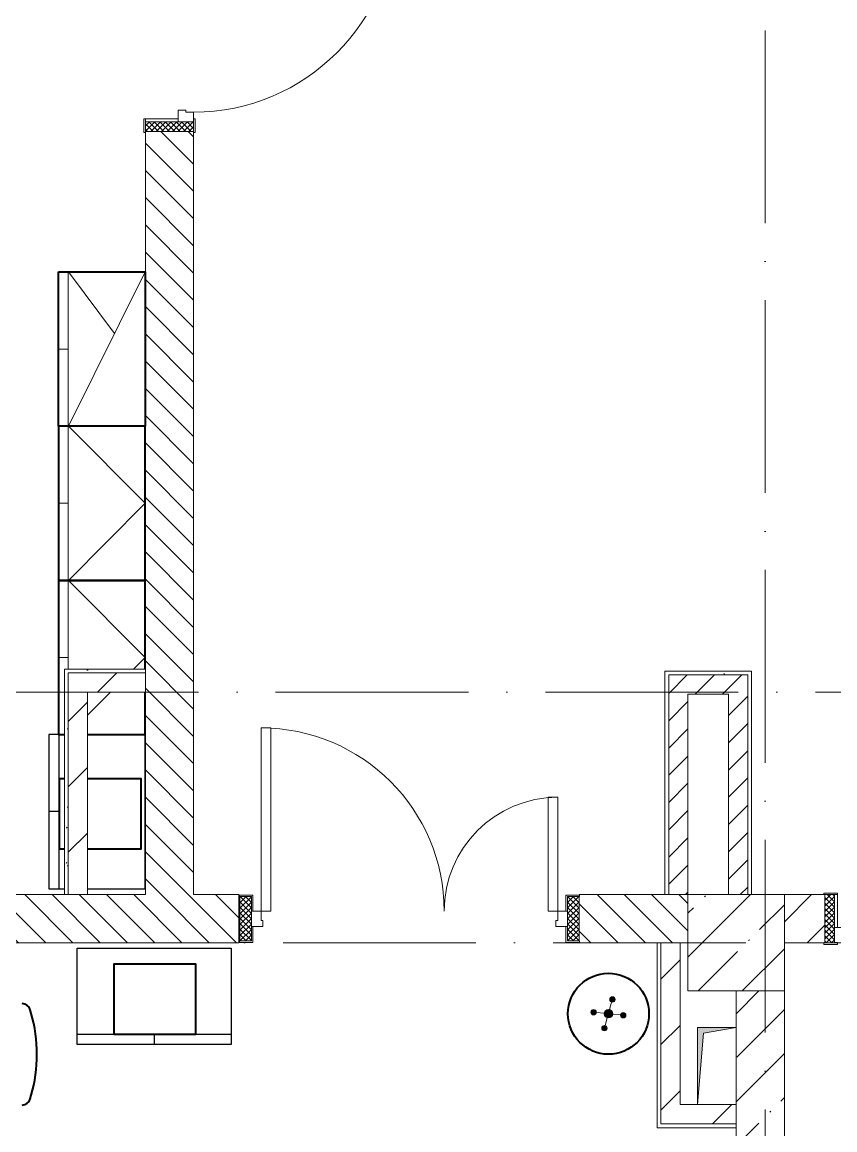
# Model space of a CAD drawing. Header units: millimetres. Extents: x -6467 to 105918, y -7090 to 92481.
# Drawn here: x 1596 to 5812, y 60810 to 66558 of the extents above; entities that cross this region are included whole.
import ezdxf

# ---------------------------------------------------------------- set-up
doc = ezdxf.new("R2010")
doc.units = ezdxf.units.MM
doc.linetypes.add('50_200_ШТРИХ_1Т_ш5_п1_п1_', pattern=[1400, 1000, -200, 0, -200])
for name, color, linetype, lineweight in [('A-DOOR', 7, 'Continuous', 9), ('A-DOOR-2', 7, 'Continuous', 5), ('A-DOOR-FRAM', 7, 'Continuous', 9), ('A-DOOR-FRAM-2', 7, 'Continuous', 5), ('A-WALL', 7, 'Continuous', 5), ('A-WALL-FNSH-1', 7, 'Continuous', 5), ('I-WALL', 7, 'Continuous', 5), ('S-COLS', 7, 'Continuous', 9), ('S-COLS-1', 7, 'Continuous', 5)]:
    doc.layers.add(name, color=color, linetype=linetype, lineweight=lineweight)
for name, color, linetype, lineweight, true_color in [('A-GENM-1', 7, 'Continuous', 9, 0xaaaaaa), ('I-WALL-1', 7, 'Continuous', 5, 0x787878), ('M-EQPM-1', 7, 'Continuous', 9, 0xaaaaaa), ('M-EQPM-2', 7, 'Continuous', 9, 0xe2e2e2), ('мебель 2 этаж-1', 7, 'Continuous', 40, 0xaaaaaa), ('Оси-3', 7, '50_200_ШТРИХ_1Т_ш5_п1_п1_', 9, 0xaaaaaa), ('ТХ_функционал-1', 7, 'Continuous', 40, 0xe2e2e2), ('ТХ_функционал-2', 7, 'Continuous', 40, 0xaaaaaa), ('ТХ_функционал-4', 7, 'Continuous', 20, 0xaaaaaa), ('ТХ_функционал-9', 7, 'Continuous', 30, 0xaaaaaa)]:
    doc.layers.add(name, color=color, linetype=linetype, lineweight=lineweight, true_color=true_color)
pattern_1 = [(45, (0, 0), (-228.0985, 228.0985), []), (45, (228.1, 0), (-228.0985, 228.0985), [403.225, -80.645, 6.706, -73.939])]
pattern_2 = [(135, (0, 0), (-70.71068, -70.71068), [])]
pattern_3 = [(45, (0, 0), (-169.7056, 169.7056), [])]
pattern_4 = [(0, (0, 0), (406.4, 101.6), [6.706, -298.094, 6.706, -298.094, -1625.6]), (0, (0, 0), (406.4, 101.6), [-609.6, 6.706, -602.894, 6.706, -298.094, -711.2]), (0, (0, 0), (406.4, 101.6), [-1524, 6.706, -196.494, 6.706, -501.294]), (120, (152.4, 50.8), (-291.18818, 301.15272), [6.706, -298.094, 6.706, -298.094, -1625.6]), (120, (152.4, 50.8), (-291.18818, 301.15272), [-609.6, 6.706, -602.894, 6.706, -298.094, -711.2]), (120, (152.4, 50.8), (-291.18818, 301.15272), [-1524, 6.706, -196.494, 6.706, -501.294]), (240, (203.2, 254), (-115.21182, -402.75272), [6.706, -298.094, 6.706, -298.094, -1625.6]), (240, (203.2, 254), (-115.21182, -402.75272), [-609.6, 6.706, -602.894, 6.706, -298.094, -711.2]), (240, (203.2, 254), (-115.21182, -402.75272), [-1524, 6.706, -196.494, 6.706, -501.294])]
pattern_5 = [(45, (0, 0), (-70.71068, 70.71068), [])]

# ---------------------------------------------------------------- blocks, each defined once
blk = doc.blocks.new('BSC_Колонна _Прямоугольная - 500х500-V21-АИ_План этажа Радиаторы_2')
at = {"layer": 'S-COLS-1'}
h = blk.add_hatch(dxfattribs=at)
h.set_pattern_fill('FP_49', color=256, style=0, pattern_type=2)
h.set_pattern_definition([(45, (-5300, -61780.7), (-228.0985, 228.0985), []), (45, (-5071.9, -61780.7), (-228.0985, 228.0985), [403.225, -80.645, 6.706, -73.939])])
h.paths.add_polyline_path([(-250, -250), (250, -250), (250, 250), (-250, 250), (-250, -146.8)])
for p, q in [((250, 250), (-250, 250)), ((-250, 250), (-250, -250)), ((250, -250), (250, 250)), ((-250, -250), (250, -250))]:
    blk.add_line(p, q, dxfattribs=at)
blk = doc.blocks.new('110_Дверь_СКБ_2Ст_Внутренняя1 - СОШ_Д-01_Дв_1650_1350_x2100h_Лестничная клетка _из коридора_ EIS60_90-25230278-АИ_План этажа Радиаторы_2')
at = {"layer": 'A-DOOR-2'}
h = blk.add_hatch(dxfattribs=at)
h.set_pattern_fill('FP_118', color=256, style=0, pattern_type=2)
h.set_pattern_definition([(135, (1501.41, 189.685), (-14.14214, -14.14214), []), (225, (1501.41, 189.685), (14.14214, -14.14214), [])])
h.paths.add_polyline_path([(837.5, 125), (787.5, 125), (787.5, -125), (837.5, -125)])
at = {"layer": 'A-DOOR-FRAM-2'}
h = blk.add_hatch(dxfattribs=at)
h.set_pattern_fill('FP_119', color=256, style=0, pattern_type=2)
h.set_pattern_definition([(45, (-621.384, 189.685), (-14.1421, 14.1421), []), (135, (-621.384, 189.685), (-14.1421, -14.1421), [])])
h.paths.add_polyline_path([(-762.5, 125), (-812.5, 125), (-812.5, -125), (-762.5, -125)])
at = {"layer": 'A-DOOR'}
for p, q in [((737.5, 1025), (687.5, 1025)), ((687.5, 1025), (687.5, 125)), ((737.5, 125), (737.5, 1025)), ((-712.5, 675), (-712.5, 125)), ((-662.5, 675), (-712.5, 675)), ((-662.5, 125), (-662.5, 675)), ((-712.5, 125), (-662.5, 125)), ((687.5, 125), (737.5, 125))]:
    blk.add_line(p, q, dxfattribs=at)
at = {"layer": 'A-DOOR-2'}
for centre, radius, start, end in [((737.5, 125), 900, 90, 180), ((-712.5, 125), 550, 360, 90)]:
    blk.add_arc(centre, radius, start, end, dxfattribs=at)
at = {"layer": 'A-DOOR-FRAM'}
for p, q in [((-747.5, 133), (-817.5, 133)), ((-817.5, 133), (-817.5, 125)), ((-817.5, 125), (-747.5, 125)), ((-762.5, 125), (-812.5, 125)), ((-812.5, 125), (-812.5, -125)), ((-712.5, 125), (-762.5, 125)), ((-762.5, 125), (-762.5, 45)), ((-762.5, -125), (-762.5, 125)), ((-747.5, 125), (-762.5, 125)), ((-762.5, 125), (-762.5, 124)), ((-762.5, 124), (-747.5, 124)), ((-747.5, 125), (-747.5, 133)), ((-747.5, 124), (-747.5, 125)), ((-712.5, 75), (-712.5, 125)), ((737.5, 125), (737.5, 75)), ((787.5, 125), (737.5, 125)), ((842.5, 133), (772.5, 133)), ((772.5, 133), (772.5, 125)), ((787.5, 125), (772.5, 125)), ((772.5, 125), (772.5, 124)), ((772.5, 125), (842.5, 125)), ((772.5, 124), (787.5, 124)), ((787.5, 45), (787.5, 125)), ((837.5, 125), (787.5, 125)), ((787.5, 125), (787.5, -125)), ((787.5, 124), (787.5, 125)), ((837.5, -125), (837.5, 125)), ((842.5, 125), (842.5, 133)), ((-702.5, 75), (-712.5, 75)), ((-702.5, 45), (-702.5, 75)), ((737.5, 75), (727.5, 75)), ((727.5, 75), (727.5, 45)), ((-762.5, 45), (-702.5, 45)), ((-747.5, 45), (-762.5, 45)), ((-762.5, 45), (-762.5, -125)), ((-747.5, -125), (-747.5, 45)), ((727.5, 45), (787.5, 45)), ((787.5, 45), (772.5, 45)), ((772.5, 45), (772.5, -125)), ((787.5, -125), (787.5, 45)), ((-747.5, -125), (-817.5, -125)), ((-817.5, -125), (-817.5, -133)), ((-817.5, -133), (-747.5, -133)), ((-812.5, -125), (-762.5, -125)), ((-762.5, -125), (-747.5, -125)), ((-747.5, -133), (-747.5, -125)), ((772.5, -125), (787.5, -125)), ((842.5, -125), (772.5, -125)), ((772.5, -125), (772.5, -133)), ((772.5, -133), (842.5, -133)), ((787.5, -125), (837.5, -125)), ((842.5, -133), (842.5, -125))]:
    blk.add_line(p, q, dxfattribs=at)
blk = doc.blocks.new('110_Дверь_СКБ_2Ст_Наружная1 - СОШ_Д-07_1760_1440_х2400мм_Все учебные помещения_ читальные залы-25547909-АИ_План этажа Радиаторы_2')
at = {"layer": 'A-DOOR-2'}
h = blk.add_hatch(dxfattribs=at)
h.set_pattern_fill('FP_120', color=256, style=0, pattern_type=2)
h.set_pattern_definition([(135, (1456.41, 189.685), (-14.14214, -14.14214), []), (225, (1456.41, 189.685), (14.14214, -14.14214), [])])
h.paths.add_polyline_path([(839.5, -115), (899.5, -115), (899.5, 115), (839.5, 115)])
at = {"layer": 'A-DOOR-FRAM-2'}
h = blk.add_hatch(dxfattribs=at)
h.set_pattern_fill('FP_121', color=256, style=0, pattern_type=2)
h.set_pattern_definition([(45, (-666.384, 189.685), (-14.1421, 14.1421), []), (135, (-666.384, 189.685), (-14.1421, -14.1421), [])])
h.paths.add_polyline_path([(-860.5, -115), (-800.5, -115), (-800.5, 115), (-860.5, 115)])
at = {"layer": 'A-DOOR'}
for p, q in [((-750.5, 990), (-750.5, 40)), ((-700.5, 990), (-750.5, 990)), ((-700.5, 40), (-700.5, 990)), ((789.5, 630), (739.5, 630)), ((739.5, 630), (739.5, 40)), ((789.5, 40), (789.5, 630)), ((-750.5, 40), (-700.5, 40)), ((739.5, 40), (789.5, 40))]:
    blk.add_line(p, q, dxfattribs=at)
at = {"layer": 'A-DOOR-2'}
for p, q in [((-792.5, 123), (-862.5, 123)), ((-862.5, 123), (-862.5, 115)), ((-862.5, 115), (-800.5, 115)), ((-800.5, 115), (-800.5, 40)), ((-792.5, 40), (-792.5, 123)), ((901.5, 123), (831.5, 123)), ((831.5, 123), (831.5, 40)), ((839.5, 40), (839.5, 115)), ((839.5, 115), (901.5, 115)), ((901.5, 115), (901.5, 123)), ((-800.5, 40), (-792.5, 40)), ((831.5, 40), (839.5, 40)), ((-792.5, -40), (-800.5, -40)), ((-800.5, -40), (-800.5, -115)), ((-792.5, -123), (-792.5, -40)), ((839.5, -40), (831.5, -40)), ((831.5, -40), (831.5, -123)), ((839.5, -115), (839.5, -40)), ((-862.5, -115), (-862.5, -123)), ((-800.5, -115), (-862.5, -115)), ((-862.5, -123), (-792.5, -123)), ((831.5, -123), (901.5, -123)), ((901.5, -115), (839.5, -115)), ((901.5, -123), (901.5, -115))]:
    blk.add_line(p, q, dxfattribs=at)
for centre, radius, start, end in [((-750.5, 40), 950, 0, 90), ((789.5, 40), 590, 90, 180)]:
    blk.add_arc(centre, radius, start, end, dxfattribs=at)
at = {"layer": 'A-DOOR-FRAM'}
for p, q in [((-800.5, 115), (-860.5, 115)), ((-860.5, 115), (-860.5, -115)), ((-800.5, -115), (-800.5, 115)), ((899.5, 115), (839.5, 115)), ((839.5, 115), (839.5, -115)), ((899.5, -115), (899.5, 115)), ((-750.5, 40), (-800.5, 40)), ((-800.5, 40), (-800.5, -40)), ((-750.5, -10), (-750.5, 40)), ((789.5, 40), (789.5, -10)), ((839.5, 40), (789.5, 40)), ((839.5, -40), (839.5, 40)), ((-800.5, -40), (-740.5, -40)), ((-740.5, -10), (-750.5, -10)), ((-740.5, -40), (-740.5, -10)), ((789.5, -10), (779.5, -10)), ((779.5, -10), (779.5, -40)), ((779.5, -40), (839.5, -40)), ((-860.5, -115), (-800.5, -115)), ((839.5, -115), (899.5, -115))]:
    blk.add_line(p, q, dxfattribs=at)
blk = doc.blocks.new('110_Дверь_СКБ_1_адиаторы_23')
at = {"layer": 'A-DOOR-2'}
h = blk.add_hatch(dxfattribs=at)
h.set_pattern_fill('FP_122', color=256, style=0, pattern_type=2)
h.set_pattern_definition([(135, (1701.41, 189.685), (-14.14214, -14.14214), []), (225, (1701.41, 189.685), (14.14214, -14.14214), [])])
h.paths.add_polyline_path([(637.5, 125), (587.5, 125), (587.5, -125), (637.5, -125)])
at = {"layer": 'A-DOOR-FRAM-2'}
h = blk.add_hatch(dxfattribs=at)
h.set_pattern_fill('FP_123', color=256, style=0, pattern_type=2)
h.set_pattern_definition([(45, (-421.384, 189.685), (-14.1421, 14.1421), []), (135, (-421.384, 189.685), (-14.1421, -14.1421), [])])
h.paths.add_polyline_path([(-562.5, 125), (-612.5, 125), (-612.5, -125), (-562.5, -125)])
at = {"layer": 'A-DOOR'}
for p, q in [((-512.5, 1175), (-512.5, 125)), ((-472.5, 1175), (-512.5, 1175)), ((-472.5, 125), (-472.5, 1175)), ((-512.5, 125), (-472.5, 125))]:
    blk.add_line(p, q, dxfattribs=at)
at = {"layer": 'A-DOOR-2'}
blk.add_arc((-512.5, 125), 1050, 360, 90, dxfattribs=at)
at = {"layer": 'A-DOOR-FRAM'}
for p, q in [((-547.5, 133), (-617.5, 133)), ((-617.5, 133), (-617.5, 125)), ((-617.5, 125), (-547.5, 125)), ((-562.5, 125), (-612.5, 125)), ((-612.5, 125), (-612.5, -125)), ((-512.5, 125), (-562.5, 125)), ((-562.5, 125), (-562.5, 45)), ((-562.5, -125), (-562.5, 125)), ((-547.5, 125), (-562.5, 125)), ((-562.5, 125), (-562.5, 124)), ((-562.5, 124), (-547.5, 124)), ((-547.5, 125), (-547.5, 133)), ((-547.5, 124), (-547.5, 125)), ((-512.5, 85), (-512.5, 125)), ((537.5, 125), (537.5, 85)), ((587.5, 125), (537.5, 125)), ((642.5, 133), (572.5, 133)), ((572.5, 133), (572.5, 125)), ((587.5, 125), (572.5, 125)), ((572.5, 125), (572.5, 124)), ((572.5, 125), (642.5, 125)), ((572.5, 124), (587.5, 124)), ((587.5, 45), (587.5, 125)), ((637.5, 125), (587.5, 125)), ((587.5, 125), (587.5, -125)), ((587.5, 124), (587.5, 125)), ((637.5, -125), (637.5, 125)), ((642.5, 125), (642.5, 133)), ((-502.5, 85), (-512.5, 85)), ((-502.5, 45), (-502.5, 85)), ((537.5, 85), (527.5, 85)), ((527.5, 85), (527.5, 45)), ((-562.5, 45), (-502.5, 45)), ((-547.5, 45), (-562.5, 45)), ((-562.5, 45), (-562.5, -125)), ((-547.5, -125), (-547.5, 45)), ((527.5, 45), (587.5, 45)), ((587.5, 45), (572.5, 45)), ((572.5, 45), (572.5, -125)), ((587.5, -125), (587.5, 45)), ((-547.5, -125), (-617.5, -125)), ((-617.5, -125), (-617.5, -133)), ((-617.5, -133), (-547.5, -133)), ((-612.5, -125), (-562.5, -125)), ((-562.5, -125), (-547.5, -125)), ((-547.5, -133), (-547.5, -125)), ((572.5, -125), (587.5, -125)), ((642.5, -125), (572.5, -125)), ((572.5, -125), (572.5, -133)), ((572.5, -133), (642.5, -133)), ((587.5, -125), (637.5, -125)), ((642.5, -133), (642.5, -125))]:
    blk.add_line(p, q, dxfattribs=at)
blk = doc.blocks.new('Канал вертикальный прямоугольный - Шахта - значок проема-24087332-АИ_План этажа Радиаторы_2')
at = {"layer": 'M-EQPM-2'}
blk.add_hatch(color=256, dxfattribs=at).paths.add_polyline_path([(-100, -200), (-70, 170), (100, 200), (-100, 200)])
at = {"layer": 'M-EQPM-1'}
for p, q in [((-100, -200), (-100, 200)), ((-100, 200), (100, 200)), ((-70, 170), (100, 200)), ((100, 200), (100, -200)), ((-70, 170), (-100, -200)), ((100, -200), (-100, -200))]:
    blk.add_line(p, q, dxfattribs=at)
blk = doc.blocks.new('АР_Перемычка1 - АР_Перемычка-25547967-АИ_План этажа Радиаторы_2')
at = {"layer": 'A-GENM-1'}
blk.add_line((-350, -125), (-343, -125), dxfattribs=at)
blk = doc.blocks.new('мебель 2 этаж-28800768-АИ_План этажа Радиаторы_2')
at = {"layer": 'ТХ_функционал-1'}
for points in [[(6921.5, 63187.9), (6933.6, 63194.9), (6935.5, 63201.9), (6933.6, 63208.9), (6921.5, 63215.9), (6909.4, 63208.9), (6907.5, 63201.9), (6909.4, 63194.9)], [(6823.8, 63121.8), (6835.9, 63128.8), (6837.8, 63135.8), (6835.9, 63142.8), (6823.8, 63149.8), (6811.7, 63142.8), (6809.8, 63135.8), (6811.7, 63128.8)], [(6906.6, 63106.5), (6916.5, 63112.2), (6920, 63116.8), (6922.9, 63127.8), (6916.5, 63143.3), (6906.6, 63149), (6889.9, 63146.8), (6881.9, 63138.8), (6878.9, 63127.8), (6885.4, 63112.2), (6895.2, 63106.5)], [(6977.6, 63106), (6989.7, 63113), (6991.6, 63120), (6989.7, 63127), (6977.6, 63134), (6965.5, 63127), (6963.6, 63120), (6965.5, 63113)], [(6880.2, 63039), (6892.3, 63046), (6894.2, 63053), (6892.3, 63060), (6880.2, 63067), (6868.1, 63060), (6866.2, 63053), (6868.1, 63046)]]:
    blk.add_hatch(color=256, dxfattribs=at).paths.add_polyline_path(points)
at = {"layer": 'ТХ_функционал-2'}
for p, q in [((4050.4, 63984.2), (4078.5, 63984.2)), ((3906.5, 63129.5), (3901, 63148.2)), ((3901, 62686.1), (3906.5, 62704.8))]:
    blk.add_line(p, q, dxfattribs=at)
at = {"layer": 'ТХ_функционал-2', "flags": 128}
for points in [[(4047.1, 66976.7), (4497.1, 66976.7), (4497.1, 66176.7), (4047.1, 66176.7), (4047.1, 65376.7), (4497.1, 65376.7), (4497.1, 66176.7), (4047.1, 66176.7)], [(4334.1, 63021.3), (4760.1, 63021.3), (4760.1, 63384.3), (4334.1, 63384.3)]]:
    blk.add_lwpolyline(points, close=True, dxfattribs=at)
for points in [[(4047.1, 65376.7), (4047.1, 64576.7), (4078.5, 64576.7)], [(4497.1, 64916.2), (4497.1, 65376.7), (4047.1, 65376.7)], [(4198.5, 64576.7), (4497.1, 64576.7), (4497.1, 64796.3)], [(4078.5, 64347.2), (4050.4, 64347.2), (4050.4, 63984.2)], [(4198.5, 63984.2), (4476.4, 63984.2), (4476.4, 64347.2), (4198.5, 64347.2)]]:
    blk.add_lwpolyline(points, dxfattribs=at)
at = {"layer": 'ТХ_функционал-2'}
blk.add_circle((6900.9, 63127.8), 210, dxfattribs=at)
for centre, radius, start, end in [((3857, 63135.2), 45.8, 16.41992, 87.45961), ((3142.3, 62917.1), 793.2, 344.47479, 15.52521), ((3857, 62699.1), 45.8, 272.54039, 343.58008)]:
    blk.add_arc(centre, radius, start, end, dxfattribs=at)
at = {"layer": 'ТХ_функционал-4'}
for p, q in [((4099.1, 66176.7), (4497.1, 66976.7)), ((4099.1, 66976.7), (4337.9, 66656.7)), ((4097.1, 66576.7), (4047.1, 66576.7)), ((4047.1, 65776.7), (4097.1, 65776.7)), ((4047.1, 64976.7), (4097.1, 64976.7)), ((4317.6, 64796.3), (4198.5, 64676.6)), ((6906.8, 63149), (6917.6, 63188.5)), ((6879, 63130), (6838.3, 63134)), ((6963.6, 63121.5), (6922.8, 63125.6)), ((6884.2, 63067.1), (6895.1, 63106.6))]:
    blk.add_line(p, q, dxfattribs=at)
at = {"layer": 'ТХ_функционал-4', "flags": 128}
for points in [[(4097.1, 66976.7), (4097.1, 66176.7), (4097.1, 65376.7), (4097.1, 64916.3)], [(4099.1, 66176.7), (4497.1, 65776.7), (4099.1, 65376.7), (4497.1, 64976.7), (4437, 64916.3)]]:
    blk.add_lwpolyline(points, dxfattribs=at)
at = {"layer": 'ТХ_функционал-4'}
for centre, radius in [((6921.5, 63201.9), 14), ((6823.8, 63135.8), 14), ((6900.9, 63127.8), 22), ((6977.6, 63120), 14), ((6880.2, 63053), 14)]:
    blk.add_circle(centre, radius, dxfattribs=at)
at = {"layer": 'ТХ_функционал-9'}
for p, q in [((4050.4, 63776.7), (4050.4, 64576.7)), ((4050.4, 64176.7), (3997.1, 64176.7)), ((4198.5, 63776.7), (4497.1, 63776.7)), ((4143.7, 63021.3), (4943.7, 63021.3)), ((4543.7, 63021.3), (4543.7, 62968.1))]:
    blk.add_line(p, q, dxfattribs=at)
at = {"layer": 'ТХ_функционал-9', "flags": 128}
for points in [[(4078.5, 64576.7), (3997.1, 64576.7), (3997.1, 63776.7), (4078.5, 63776.7)], [(4497.1, 63776.7), (4497.1, 64576.7), (4198.5, 64576.7)]]:
    blk.add_lwpolyline(points, dxfattribs=at)
blk.add_lwpolyline([(4143.7, 63468.1), (4943.7, 63468.1), (4943.7, 62968.1), (4143.7, 62968.1)], close=True, dxfattribs=at)

msp = doc.modelspace()

# ---------------------------------------------------------------- hatches: boundary and pattern name
at = {"layer": 'A-WALL'}
h = msp.add_hatch(dxfattribs=at)
h.set_pattern_fill('FP_1', color=256, style=0, pattern_type=2)
h.set_pattern_definition(pattern_1)
h.paths.add_polyline_path([(9560, 61780.7), (9560, 62030.7), (7860, 62030.7), (7860, 61780.7), (9472.5, 61780.7)])
h.paths.add_polyline_path([(7410, 61780.7), (7610, 61780.7), (7610, 62030.7), (7410, 62030.7)])
h.paths.add_polyline_path([(5760, 61780.7), (5760, 62030.7), (5550, 62030.7), (5550, 61780.7), (5755, 61780.7)])
h = msp.add_hatch(dxfattribs=at)
h.set_pattern_fill('FP_1', color=256, style=0, pattern_type=2)
h.set_pattern_definition(pattern_1)
h.paths.add_polyline_path([(5300, 55181), (5550, 55181), (5550, 58681), (5300, 58681), (5300, 55431)])
h.paths.add_polyline_path([(5550, 59181), (5550, 61530.7), (5300, 61530.7), (5300, 59181)])
at = {"layer": 'I-WALL'}
h = msp.add_hatch(dxfattribs=at)
h.set_pattern_fill('FP_2', color=256, style=0, pattern_type=2)
h.set_pattern_definition(pattern_2)
h.paths.add_polyline_path([(2485, 62030.7), (2485, 65991), (2235, 65991), (2235, 62030.7)])
h.paths.add_polyline_path([(2485, 67241), (2485, 67430.7), (2235, 67430.7), (2235, 67241)])
h = msp.add_hatch(dxfattribs=at)
h.set_pattern_fill('FP_5', color=256, style=0, pattern_type=2)
h.set_pattern_definition(pattern_3)
h.paths.add_polyline_path([(2235, 63081), (2235, 63181), (1835, 63181), (1835, 63081), (1935, 63081)])
h = msp.add_hatch(dxfattribs=at)
h.set_pattern_fill('FP_4', color=256, style=0, pattern_type=2)
h.set_pattern_definition(pattern_5)
h.paths.add_polyline_path([(4950, 63070.7), (5260.2, 63070.7), (5260.2, 63170.7), (4950, 63170.7)])
h = msp.add_hatch(dxfattribs=at)
h.set_pattern_fill('FP_4', color=256, style=0, pattern_type=2)
h.set_pattern_definition(pattern_5)
h.paths.add_polyline_path([(5360.2, 62030.7), (5360.2, 63170.7), (5260.2, 63170.7), (5260.2, 62030.7)])
h = msp.add_hatch(dxfattribs=at)
h.set_pattern_fill('FP_5', color=256, style=0, pattern_type=2)
h.set_pattern_definition(pattern_3)
h.paths.add_polyline_path([(1935, 62030.7), (1935, 63081), (1835, 63081), (1835, 62030.7)])
h = msp.add_hatch(dxfattribs=at)
h.set_pattern_fill('FP_4', color=256, style=0, pattern_type=2)
h.set_pattern_definition(pattern_5)
h.paths.add_polyline_path([(5050, 62030.7), (5050, 63070.7), (4950, 63070.7), (4950, 62030.7)])
h = msp.add_hatch(dxfattribs=at)
h.set_pattern_fill('FP_2', color=256, style=0, pattern_type=2)
h.set_pattern_definition(pattern_2)
h.paths.add_polyline_path([(5050, 61780.7), (5050, 62030.7), (4487, 62028.7), (4487, 61780.7), (5010, 61780.7)])
h.paths.add_polyline_path([(2720, 61780.7), (2720, 62030.7), (-1915, 62030.7), (-1915, 61780.7), (-493.5, 61780.7)])
h = msp.add_hatch(dxfattribs=at)
h.set_pattern_fill('FP_5', color=256, style=0, pattern_type=2)
h.set_pattern_definition(pattern_3)
h.paths.add_polyline_path([(4910, 60941), (5010, 60941), (5010, 61780.7), (4910, 61780.7), (4910, 61633.9)])
h = msp.add_hatch(dxfattribs=at)
h.set_pattern_fill('FP_5', color=256, style=0, pattern_type=2)
h.set_pattern_definition(pattern_3)
h.paths.add_polyline_path([(4910, 60841), (5300, 60841), (5300, 60941), (4910, 60941), (4910, 60929.9)])
at = {"layer": 'I-WALL-1'}
h = msp.add_hatch(dxfattribs=at)
h.set_pattern_fill('FP_3', color=256, style=0, pattern_type=2)
h.set_pattern_definition(pattern_4)
h.paths.add_polyline_path([(2235, 63181), (2235, 63201), (1815, 63201), (1815, 63181), (1835, 63181)])
h = msp.add_hatch(dxfattribs=at)
h.set_pattern_fill('FP_3', color=256, style=0, pattern_type=2)
h.set_pattern_definition(pattern_4)
h.paths.add_polyline_path([(1835, 62030.7), (1835, 63181), (1815, 63181), (1815, 62030.7)])
h = msp.add_hatch(dxfattribs=at)
h.set_pattern_fill('FP_3', color=256, style=0, pattern_type=2)
h.set_pattern_definition(pattern_4)
h.paths.add_polyline_path([(5360.2, 63170.7), (5360.2, 63190.7), (4930, 63190.7), (4930, 63170.7), (5260.2, 63170.7)])
h = msp.add_hatch(dxfattribs=at)
h.set_pattern_fill('FP_3', color=256, style=0, pattern_type=2)
h.set_pattern_definition(pattern_4)
h.paths.add_polyline_path([(4950, 62030.7), (4950, 63170.7), (4930, 63170.7), (4930, 62030.7)])
h = msp.add_hatch(dxfattribs=at)
h.set_pattern_fill('FP_3', color=256, style=0, pattern_type=2)
h.set_pattern_definition(pattern_4)
h.paths.add_polyline_path([(5380.2, 62030.7), (5380.2, 63190.7), (5360.2, 63190.7), (5360.2, 62030.7)])
h = msp.add_hatch(dxfattribs=at)
h.set_pattern_fill('FP_3', color=256, style=0, pattern_type=2)
h.set_pattern_definition(pattern_4)
h.paths.add_polyline_path([(4890, 60841), (4910, 60841), (4910, 61780.7), (4890, 61780.7), (4890, 60929.9)])
h = msp.add_hatch(dxfattribs=at)
h.set_pattern_fill('FP_3', color=256, style=0, pattern_type=2)
h.set_pattern_definition(pattern_4)
h.paths.add_polyline_path([(5300, 60821), (5300, 60841), (4890, 60841), (4890, 60821)])

# ---------------------------------------------------------------- linework, layer by layer
at = {"layer": 'A-WALL'}
for p, q in [((2235, 65986), (2235, 62030.7)), ((2485, 62030.7), (2485, 65986)), ((1835, 63181), (2235, 63181)), ((1835, 62030.7), (1835, 63181)), ((4950, 63170.7), (4950, 62030.7)), ((5360.2, 63170.7), (4950, 63170.7)), ((5360.2, 62030.7), (5360.2, 63170.7)), ((2235, 62030.7), (-1915, 62030.7)), ((2720, 62030.7), (2485, 62030.7)), ((2720, 61780.7), (2720, 62030.7)), ((4930, 62030.7), (4485, 62030.7)), ((5755, 62030.7), (5550, 62030.7)), ((-1950, 61780.7), (2720, 61780.7)), ((4485, 61780.7), (5050, 61780.7)), ((4910, 61780.7), (4910, 60841)), ((5550, 61780.7), (5755, 61780.7)), ((5300, 61530.7), (5300, 59181)), ((5550, 59181), (5550, 61530.7)), ((4910, 60841), (5300, 60841))]:
    msp.add_line(p, q, dxfattribs=at)
at = {"layer": 'A-WALL-FNSH-1'}
for p, q in [((2235, 63201), (1815, 63201)), ((1815, 63201), (1815, 62030.7)), ((4930, 63190.7), (4930, 62030.7)), ((5380.2, 63190.7), (4930, 63190.7)), ((5380.2, 62030.7), (5380.2, 63190.7)), ((1935, 63081), (2235, 63081)), ((1935, 62030.7), (1935, 63081)), ((5050, 62030.7), (5050, 63070.7)), ((5050, 63070.7), (5260.2, 63070.7)), ((5260.2, 63070.7), (5260.2, 62030.7)), ((4930, 62030.7), (5050, 62030.7)), ((4890, 61780.7), (4890, 60821)), ((5010, 60941), (5010, 61780.7)), ((5300, 60941), (5010, 60941)), ((4890, 60821), (5300, 60821))]:
    msp.add_line(p, q, dxfattribs=at)
at = {"layer": 'Оси-3'}
for p, q in [((5450, -5889.7), (5450, 91281)), ((104718, 63081), (-5267.3, 63081)), ((5350, 61781), (-5267.3, 61781))]:
    msp.add_line(p, q, dxfattribs=at)

# ---------------------------------------------------------------- block references
at = {"layer": 'A-DOOR-2'}
for name, p, rotation in [('110_Дверь_СКБ_1_адиаторы_23', (2360, 66628.5), 269.9999999999999), ('110_Дверь_СКБ_2Ст_Внутренняя1 - СОШ_Д-01_Дв_1650_1350_x2100h_Лестничная клетка _из коридора_ EIS60_90-25230278-АИ_План этажа Радиаторы_2', (6597.5, 61905.7), 180)]:
    msp.add_blockref(name, p, dxfattribs=dict(at, rotation=rotation))
msp.add_blockref('110_Дверь_СКБ_2Ст_Наружная1 - СОШ_Д-07_1760_1440_х2400мм_Все учебные помещения_ читальные залы-25547909-АИ_План этажа Радиаторы_2', (3585.5, 61905.7), dxfattribs=at)
at = {"layer": 'A-GENM-1'}
msp.add_blockref('АР_Перемычка1 - АР_Перемычка-25547967-АИ_План этажа Радиаторы_2', (2725, 61905.7), dxfattribs=at)
at = {"layer": 'M-EQPM-1'}
msp.add_blockref('Канал вертикальный прямоугольный - Шахта - значок проема-24087332-АИ_План этажа Радиаторы_2', (5200, 61141), dxfattribs=at)
at = {"layer": 'S-COLS'}
msp.add_blockref('BSC_Колонна _Прямоугольная - 500х500-V21-АИ_План этажа Радиаторы_2', (5300, 61780.7), dxfattribs=at)
at = {"layer": 'мебель 2 этаж-1'}
msp.add_blockref('мебель 2 этаж-28800768-АИ_План этажа Радиаторы_2', (-2263.5, -1715.2), dxfattribs=at)

doc.saveas('drawing.dxf')
